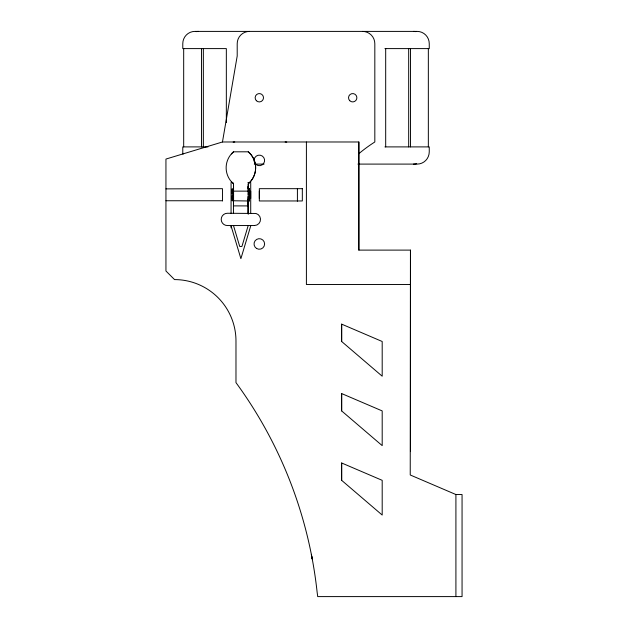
<?xml version="1.0" encoding="UTF-8"?>
<svg xmlns="http://www.w3.org/2000/svg" width="628" height="628" viewBox="0 0 628 628"><rect width="100%" height="100%" fill="white"/><g stroke="black" fill="none" stroke-linecap="round" stroke-linejoin="round"><path stroke-width="0.94" d="M165.941 200.748L222.461 200.748M165.941 188.879L222.461 188.675L222.461 200.96M232.25 197.443L232.258 198.526L232.258 196.682M233.459 213.394L233.467 200.285M233.467 189.052L233.506 183.768A20.991 20.991 0 0 1 233.522 151.819L248.264 151.811A20.991 20.991 0 0 1 248.264 183.761L248.201 214.054M248.209 189.114L248.217 186.241L248.225 192.537M250.721 198.503L250.721 191.132M259.325 198.503L259.325 191.132M341.648 480.334L341.648 462.977L382.193 480.334L382.193 515.046L341.648 480.334L341.648 462.977M341.648 410.916L341.648 393.56L382.193 410.916L382.193 445.621L341.648 410.916L341.648 393.56M341.648 341.491L341.648 324.134L382.193 341.491L382.193 376.203L341.648 341.491L341.648 324.134M358.847 250.109L358.847 141.983L222.461 141.983L165.941 159.065L165.941 270.998L174.545 279.593A61.434 61.434 0 0 1 235.979 341.028L235.979 382.625A433.65 433.65 0 0 1 317.069 591.686L317.713 596.6L462.059 596.6L462.059 494.534L455.912 494.534L410.233 474.98L410.453 250.109L358.847 250.109L358.847 141.983M410.453 451.611L410.453 250.109M455.912 596.6L455.912 494.534M248.225 200.151L248.225 198.958M249.449 191.642L249.449 191.148L249.449 192.231M248.241 188.69L248.256 183.768A20.991 20.991 0 0 0 248.256 151.819M222.461 141.983L237.203 55.971L237.203 43.685A12.285 12.285 0 0 1 249.497 31.4M250.721 225.892L240.893 258.658L231.065 225.892L231.065 227.823M231.347 153.946L233.506 151.819M248.193 225.57L241.929 246.459L239.715 246.459L233.49 225.546M254.387 225.546L227.352 225.546A6.147 6.147 0 0 1 221.205 219.407A6.147 6.147 0 0 1 227.352 213.261L255.973 213.465A6.147 6.147 0 0 1 254.458 225.546M384.917 48.599L429.254 48.599L429.254 43.685A12.285 12.097 -90 0 0 417.149 31.4L194.876 31.4A12.285 12.097 -90 0 0 182.779 43.685L182.779 48.599L226.339 48.599L226.339 122.57M207.946 146.897L182.779 146.897L182.779 151.811A12.285 12.097 -90 0 0 183.007 154.213M384.917 146.897L429.254 146.897L429.254 151.811A12.285 12.097 -90 0 1 417.149 164.096L357.921 164.096M254.301 164.096L264.058 164.096M232.933 182.528L231.065 182.528L231.065 213.363M247.911 182.528L250.721 182.528L250.721 213.363M231.363 181.649L233.506 183.768L233.577 191.132L248.264 191.132M233.49 200.772L248.256 200.984L248.233 213.277M410.453 284.508L306.401 284.508L306.401 141.983M311.347 554.328L312.155 558.951L312.155 556.997M233.475 188.69L233.498 205.89L248.193 205.913L248.225 196.423L248.225 213.936M232.234 193.251L232.242 196.431M428.343 48.599L428.343 146.897M410.492 48.599L410.492 146.897M408.679 48.599L408.679 146.897M385.686 48.599L385.686 146.897M297.413 188.494L297.413 201.211M248.225 193.243L248.225 194.829M233.577 191.132L233.577 200.984M203.346 48.599L203.346 146.897M201.533 48.599L201.533 146.897M183.682 48.599L183.682 146.897M254.222 161.781A5.283 5.283 0 0 1 260.243 155.21A5.283 5.283 0 0 1 263.65 163.445A5.283 5.283 0 0 1 254.748 163.052M358.439 154.025A148.365 148.365 0 0 1 374.822 141.983L374.822 43.685A12.285 12.285 0 0 0 362.537 31.4M233.145 142.085A12.285 12.285 0 0 1 234.746 141.983M285.128 141.983A12.285 12.285 0 0 1 286.729 142.085M413.522 31.4A12.285 12.097 -90 0 1 415.885 31.636M196.14 31.636A12.285 12.097 -90 0 1 198.503 31.4M416.654 163.68A12.285 12.097 -90 0 1 413.522 164.096M232.266 197.906L232.258 200.984L232.242 195.795L232.266 197.906M232.242 192.231L232.242 193L232.25 191.155L232.242 192.231M232.234 190.496L232.242 193.887L232.242 188.698L232.234 190.496M249.449 189.515L249.449 193.887L249.449 188.69L249.449 189.515M249.449 195.787L249.449 200.976L249.449 195.795M249.442 193.251L249.457 196.423L249.457 193.243M249.449 198.024L249.449 198.519L249.449 198.032M302.327 188.675L259.325 188.675L259.325 200.96L302.327 200.96L302.327 188.675M256.679 248.539A5.283 5.283 0 0 0 264.608 243.962A5.283 5.283 0 0 0 256.679 239.386A5.283 5.283 0 0 0 256.679 248.539M349.749 100.7A4.176 4.176 0 0 0 356.735 98.832A4.176 4.176 0 0 0 351.625 93.713A4.176 4.176 0 0 0 349.749 100.7M256.365 100.7A4.176 4.176 0 0 0 263.36 98.832A4.176 4.176 0 0 0 258.241 93.713A4.176 4.176 0 0 0 256.365 100.7"/></g></svg>
